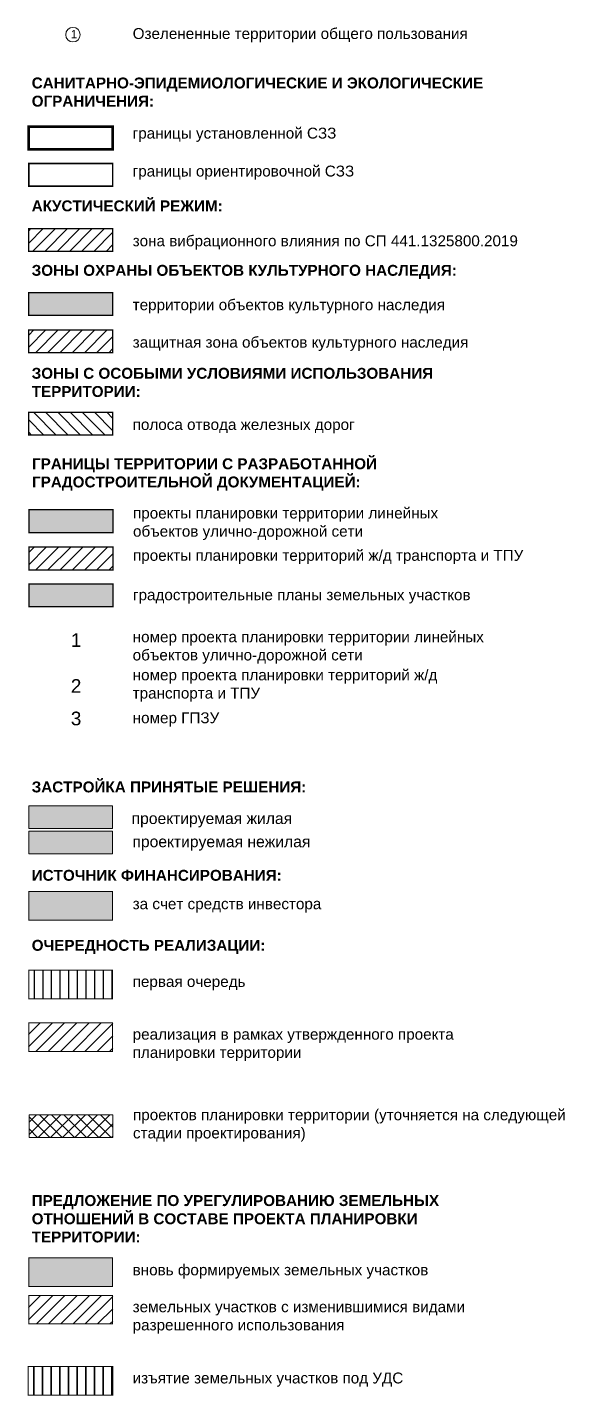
# Model space of a CAD drawing. Extents: x -129681 to -126463, y -103370 to -101447.
# Drawn here: x -127440 to -127242, y -102445 to -101944 of the extents above; entities that cross this region are included whole.
import ezdxf

# ---------------------------------------------------------------- set-up
doc = ezdxf.new("R2010")
doc.units = 0
doc.header["$MEASUREMENT"] = 0
doc.linetypes.add('DASHED', pattern=[6, 4, -2])
for name, color, linetype in [('1 очередь', 7, 'Continuous'), ('инвестор', 7, 'Continuous'), ('ППТ_в разработке', 30, 'Continuous'), ('ППТЛО_ИНЖ', 12, 'Continuous')]:
    doc.layers.add(name, color=color, linetype=linetype)
for name, color, linetype, lineweight in [('_Нумерация_объект', 7, 'Continuous', 30), ('_Усл обозначения_текст', 7, 'Continuous', 0), ('ЗАСТР_Сущ_Л', 7, 'Continuous', 30), ('ЗИО_измен_ВРИ', 14, 'Continuous', 30), ('ТЕКСТ_условные', 7, 'Continuous', 13)]:
    doc.layers.add(name, color=color, linetype=linetype, lineweight=lineweight)
doc.layers.add('ЗАСТР_Сущ_Ш', color=253, linetype='Continuous', lineweight=9, true_color=0xaaa096)
doc.layers.add('ЗИО_вновь_формируемые', color=41, linetype='Continuous', lineweight=15, true_color=0xffe085)
for name, color, linetype, true_color in [('Многоквартирная', 41, 'Continuous', 0xf9e79f), ('ПК', 254, 'Continuous', 0xedfed0), ('Учебно-воспитательные', 254, 'Continuous', 0xcde1b7)]:
    doc.layers.add(name, color=color, linetype=linetype, true_color=true_color)
doc.styles.add('PLANSHET', font='arial.ttf', dxfattribs={"height": 4})
doc.styles.get("Standard").update_dxf_attribs({"font": 'arial.ttf'})

msp = doc.modelspace()

# ---------------------------------------------------------------- hatches: boundary and pattern name
at = {"layer": '1 очередь', "true_color": 0x991b1e}
h = msp.add_hatch(dxfattribs=at)
h.set_pattern_fill('ANSI31', color=244, angle=45)
h.set_pattern_definition([(90, (-138213.047, -121761.749), (-3.175, 0), [])])
h.paths.add_polyline_path([(-127439.29, -102289.43), (-127408.35, -102289.43), (-127408.35, -102299.94), (-127439.27, -102299.94)])
at = {"layer": '1 очередь'}
h = msp.add_hatch(dxfattribs=at)
h.set_pattern_fill('ANSI31', color=256)
h.set_pattern_definition([(45, (-138213.047, -121761.749), (-2.24506403, 2.24506403), [])])
h.paths.add_polyline_path([(-127439.29, -102308.76), (-127408.35, -102308.76), (-127408.35, -102319.26), (-127439.27, -102319.26)])
at = {"layer": 'ЗАСТР_Сущ_Ш'}
h = msp.add_hatch(dxfattribs=at)
h.set_pattern_fill('ANSI37', color=4)
h.set_pattern_definition([(45, (-126587.1658, -104241.2716), (-2.245064, 2.245064), []), (135, (-126587.1658, -104241.2716), (-2.245064, -2.245064), [])])
h.paths.add_polyline_path([(-127439.05, -102350.84), (-127408.24, -102350.84), (-127408.24, -102342.49), (-127439.05, -102342.49)])
at = {"layer": 'ЗИО_вновь_формируемые'}
h = msp.add_hatch(color=256, dxfattribs=at)
h.dxf.hatch_style = 1
h.paths.add_polyline_path([(-127408.37, -102405.41), (-127439.17, -102405.41), (-127439.17, -102394.9), (-127408.37, -102394.9)])
at = {"layer": 'ЗИО_измен_ВРИ'}
h = msp.add_hatch(dxfattribs=at)
h.set_pattern_fill('ANSI31', color=256)
h.set_pattern_definition([(45, (-126040.119, -104085.221), (-2.245064, 2.245064), [])])
h.paths.add_polyline_path([(-127439.29, -102408.7), (-127408.35, -102408.7), (-127408.35, -102419.2), (-127439.28, -102419.2)])
at = {"layer": 'инвестор', "true_color": 0xddb3d4}
h = msp.add_hatch(color=254, dxfattribs=at)
h.dxf.hatch_style = 1
h.paths.add_polyline_path([(-127439.17, -102260.66), (-127408.36, -102260.66), (-127408.36, -102271.16), (-127439.17, -102271.16)])
at = {"layer": 'Многоквартирная', "true_color": 0x832122}
h = msp.add_hatch(color=246, dxfattribs=at)
h.dxf.hatch_style = 1
h.paths.add_polyline_path([(-127408.36, -102229.2), (-127439.17, -102229.2), (-127439.17, -102237.55), (-127408.36, -102237.55)])
at = {"layer": 'ПК', "lineweight": 35}
h = msp.add_hatch(dxfattribs=at)
h.set_pattern_fill('ANSI31', color=2, angle=45)
h.set_pattern_definition([(90, (-126294.2943, -104056.8872), (-3.175, 0), [])])
h.paths.add_polyline_path([(-127439.28, -102434.78), (-127408.32, -102434.78), (-127408.32, -102445.29), (-127439.27, -102445.29)])
at = {"layer": 'ППТ_в разработке', "lineweight": 30, "transparency": 33554559}
h = msp.add_hatch(color=170, dxfattribs=at)
h.dxf.hatch_style = 1
h.paths.add_polyline_path([(-127439.05, -102128.98), (-127408.24, -102128.98), (-127408.24, -102120.63), (-127439.05, -102120.63)])
at = {"layer": 'ППТЛО_ИНЖ', "transparency": 33554559}
h = msp.add_hatch(color=140, dxfattribs=at)
h.dxf.hatch_style = 1
h.paths.add_polyline_path([(-127439.05, -102156.16), (-127408.24, -102156.16), (-127408.24, -102147.8), (-127439.05, -102147.8)])
at = {"layer": 'ТЕКСТ_условные', "true_color": 0x000000}
h = msp.add_hatch(dxfattribs=at)
h.set_pattern_fill('ANSI31', color=18)
h.set_pattern_definition([(45, (-127747.2745, -102223.1943), (-2.245064, 2.245064), [])])
h.paths.add_polyline_path([(-127408.36, -102025.89), (-127408.36, -102017.54), (-127439.17, -102017.54), (-127439.17, -102025.89)])
at = {"layer": 'ТЕКСТ_условные', "transparency": 33554559}
h = msp.add_hatch(color=2, dxfattribs=at)
h.dxf.hatch_style = 1
h.paths.add_polyline_path([(-127439.17, -102049.34), (-127408.36, -102049.34), (-127408.36, -102040.98), (-127439.17, -102040.98)])
at = {"layer": 'ТЕКСТ_условные'}
h = msp.add_hatch(dxfattribs=at)
h.set_pattern_fill('ANSI31', color=4)
h.set_pattern_definition([(45, (-127747.2745, -102171.5763), (-2.245064, 2.245064), [])])
h.paths.add_polyline_path([(-127439.17, -102063.07), (-127408.36, -102063.07), (-127408.36, -102054.71), (-127439.17, -102054.71)])
h = msp.add_hatch(dxfattribs=at)
h.set_pattern_fill('ANSI31', color=32, angle=90)
h.set_pattern_definition([(135, (-138213.047, -121752.3833), (-2.24506403, -2.24506403), [])])
h.paths.add_polyline_path([(-127439.17, -102093.24), (-127408.36, -102093.24), (-127408.36, -102084.89), (-127439.17, -102084.89)])
h = msp.add_hatch(dxfattribs=at)
h.set_pattern_fill('ANSI31', color=214)
h.set_pattern_definition([(45, (-127747.1507, -102251.176), (-2.245064, 2.245064), [])])
h.paths.add_polyline_path([(-127439.05, -102142.67), (-127408.24, -102142.67), (-127408.24, -102134.31), (-127439.05, -102134.31)])
at = {"layer": 'Учебно-воспитательные', "true_color": 0xe3bb35}
h = msp.add_hatch(color=43, dxfattribs=at)
h.dxf.hatch_style = 1
h.paths.add_polyline_path([(-127408.36, -102238.43), (-127439.17, -102238.43), (-127439.17, -102246.79), (-127408.36, -102246.79)])

# ---------------------------------------------------------------- linework, layer by layer
at = {"layer": '_Нумерация_объект', "lineweight": 0}
msp.add_circle((-127422.93, -101946.42), 2.66, dxfattribs=at)
at = {"layer": '_Усл обозначения_текст', "const_width": 0.372}
for points in [[(-127439.17, -102260.66), (-127408.36, -102260.66), (-127408.36, -102271.16), (-127439.17, -102271.16)], [(-127439.14, -102289.43), (-127408.37, -102289.43), (-127408.37, -102299.94), (-127439.14, -102299.94)], [(-127439.14, -102308.76), (-127408.37, -102308.76), (-127408.37, -102319.26), (-127439.14, -102319.26)], [(-127439.17, -102394.9), (-127408.37, -102394.9), (-127408.37, -102405.41), (-127439.17, -102405.41)], [(-127439.14, -102408.7), (-127408.37, -102408.7), (-127408.37, -102419.2), (-127439.14, -102419.2)], [(-127439.33, -102434.78), (-127408.34, -102434.78), (-127408.34, -102445.29), (-127439.33, -102445.29)]]:
    msp.add_lwpolyline(points, close=True, dxfattribs=at)
at = {"layer": 'ЗАСТР_Сущ_Л', "color": 4, "lineweight": 0}
msp.add_lwpolyline([(-127439.05, -102350.84), (-127408.24, -102350.84), (-127408.24, -102342.49), (-127439.05, -102342.49)], close=True, dxfattribs=at)
at = {"layer": 'ППТЛО_ИНЖ', "color": 140, "lineweight": 0, "const_width": 0.5}
msp.add_lwpolyline([(-127439.05, -102156.16), (-127408.24, -102156.16), (-127408.24, -102147.8), (-127439.05, -102147.8)], close=True, dxfattribs=at)
at = {"layer": 'ТЕКСТ_условные', "color": 5, "lineweight": 60, "const_width": 1}
msp.add_lwpolyline([(-127439.17, -101988.46), (-127408.36, -101988.46), (-127408.36, -101980.11), (-127439.17, -101980.11)], close=True, dxfattribs=at)
at = {"layer": 'ТЕКСТ_условные', "linetype": 'DASHED', "const_width": 0.588}
msp.add_lwpolyline([(-127439.17, -102001.96), (-127408.36, -102001.96), (-127408.36, -101993.61), (-127439.17, -101993.61)], close=True, dxfattribs=at)
at = {"layer": 'ТЕКСТ_условные', "color": 18, "linetype": 'ByBlock', "lineweight": 50, "ltscale": 0.15, "true_color": 0x000000, "const_width": 0.5, "flags": 128}
msp.add_lwpolyline([(-127439.17, -102025.89), (-127408.36, -102025.89), (-127408.36, -102017.54), (-127439.17, -102017.54)], close=True, dxfattribs=at)
at = {"layer": 'ТЕКСТ_условные', "color": 2, "lineweight": 60, "const_width": 0.5}
msp.add_lwpolyline([(-127439.17, -102049.34), (-127408.36, -102049.34), (-127408.36, -102040.98), (-127439.17, -102040.98)], close=True, dxfattribs=at)
at = {"layer": 'ТЕКСТ_условные', "color": 4, "lineweight": 50, "const_width": 0.5}
msp.add_lwpolyline([(-127439.17, -102063.07), (-127408.36, -102063.07), (-127408.36, -102054.71), (-127439.17, -102054.71)], close=True, dxfattribs=at)
at = {"layer": 'ТЕКСТ_условные', "color": 32, "lineweight": 50, "const_width": 0.5}
msp.add_lwpolyline([(-127439.17, -102093.24), (-127408.36, -102093.24), (-127408.36, -102084.89), (-127439.17, -102084.89)], close=True, dxfattribs=at)
at = {"layer": 'ТЕКСТ_условные', "color": 170, "lineweight": 60, "const_width": 0.5}
msp.add_lwpolyline([(-127439.05, -102128.98), (-127408.24, -102128.98), (-127408.24, -102120.63), (-127439.05, -102120.63)], close=True, dxfattribs=at)
at = {"layer": 'ТЕКСТ_условные', "color": 214, "lineweight": 50, "const_width": 0.5}
msp.add_lwpolyline([(-127439.05, -102142.67), (-127408.24, -102142.67), (-127408.24, -102134.31), (-127439.05, -102134.31)], close=True, dxfattribs=at)
at = {"layer": 'ТЕКСТ_условные'}
for points in [[(-127439.17, -102229.2), (-127408.36, -102229.2), (-127408.36, -102237.55), (-127439.17, -102237.55)], [(-127439.17, -102238.43), (-127408.36, -102238.43), (-127408.36, -102246.79), (-127439.17, -102246.79)]]:
    msp.add_lwpolyline(points, close=True, dxfattribs=at)

# ---------------------------------------------------------------- texts
at = {"char_height": 4, "attachment_point": 1}
for s, width, insert in [('Озелененные территории общего пользования', 133.5426, (-127401.01, -101944)), ('{\\fArial|b1|i0|c204|p34;\\H1.00001x;\\C7;САНИТАРНО-ЭПИДЕМИОЛОГИЧЕСКИЕ И ЭКОЛОГИЧЕСКИЕ ОГРАНИЧЕНИЯ\\H0.99999x;\\C256;:}', 171.0764, (-127438.07, -101962.13)), ('границы установленной СЗЗ', 82.1419, (-127401.01, -101980.52)), ('границы ориентировочной СЗЗ', 82.1419, (-127401.01, -101994.43)), ('{\\fArial|b1|i0|c204|p34;\\H1.00001x;\\C7;АКУСТИЧЕСКИЙ РЕЖИМ\\H0.99999x;\\C256;:}', 171.0764, (-127438.07, -102007.2)), ('зона вибрационного влияния по СП 441.1325800.2019', 147.794, (-127401.01, -102020.01)), ('{\\fArial|b1|i0|c204|p34;\\H1.00001x;\\C7;ЗОНЫ ОХРАНЫ ОБЪЕКТОВ КУЛЬТУРНОГО НАСЛЕДИЯ:}', 171.0764, (-127438.07, -102030.84)), ('территории объектов культурного наследия', 138.1248, (-127401.01, -102043.45)), ('защитная зона объектов культурного наследия', 138.1248, (-127401.01, -102057.18)), ('{\\fArial|b1|i0|c204|p34;\\H1.00001x;\\C7;ЗОНЫ С ОСОБЫМИ УСЛОВИЯМИ ИСПОЛЬЗОВАНИЯ ТЕРРИТОРИИ:}', 171.0764, (-127438.07, -102068.59)), ('полоса отвода железных дорог', 138.1248, (-127401.01, -102087.36)), ('{\\fArial|b1|i0|c204|p34;\\H1.00001x;\\C7;ГРАНИЦЫ ТЕРРИТОРИИ С РАЗРАБОТАННОЙ ГРАДОСТРОИТЕЛЬНОЙ ДОКУМЕНТАЦИЕЙ\\H0.99999x;\\C256;:}', 171.0764, (-127437.95, -102101.77)), ('{\\H1.00001x;\\C7;проекты планировки территории линейных объектов улично-дорожной сети}', 133.5426, (-127400.89, -102119.83)), ('{\\H1.00001x;\\C7;проекты планировки территорий ж/д транспорта и ТПУ}', 147.1513, (-127400.89, -102135.34)), ('{\\H1.00001x;\\C7;градостроительные планы земельных участков}', 133.5426, (-127400.89, -102149.8)), ('номер проекта планировки территории линейных объектов улично-дорожной сети', 133.5426, (-127401.01, -102165.21)), ('номер проекта планировки территорий ж/д транспорта и ТПУ', 133.5426, (-127401.01, -102179.18)), ('номер ГПЗУ', 133.5426, (-127401.01, -102194.91)), ('{\\fArial|b1|i0|c204|p34;ЗАСТРОЙКА ПРИНЯТЫЕ РЕШЕНИЯ:}', 171.0764, (-127438.07, -102220.27)), ('{\\fArial|b1|i0|c204|p34;\\C7;ИСТОЧНИК ФИНАНСИРОВАНИЯ\\C256;:}', 171.0764, (-127438.07, -102252.68)), ('за счет средств инвестора', 171.0764, (-127401.01, -102263.11)), ('{\\fArial|b1|i0|c204|p34;\\C7;ОЧЕРЕДНОСТЬ РЕАЛИЗАЦИИ\\C256;:}', 171.0764, (-127438.07, -102278.35)), ('первая очередь', 129.6656, (-127401.01, -102291.61)), ('реализация в рамках утвержденного проекта планировки территории', 129.6656, (-127401.01, -102310.94)), ('проектов планировки территории (уточняется на следующей стадии проектирования)', 171.0764, (-127400.89, -102340.48)), ('{\\fArial|b1|i0|c204|p34;\\C7;ПРЕДЛОЖЕНИЕ ПО УРЕГУЛИРОВАНИЮ ЗЕМЕЛЬНЫХ \\PОТНОШЕНИЙ В СОСТАВЕ ПРОЕКТА ПЛАНИРОВКИ ТЕРРИТОРИИ\\C256;:}', 171.0764, (-127438.08, -102371.95)), ('вновь формируемых земельных участков', 171.0764, (-127401.02, -102397.35)), ('земельных участков с изменившимися видами разрешенного использования', 129.6656, (-127401.02, -102410.88)), ('изъятие земельных участков под УДС', 171.0764, (-127401.02, -102437))]:
    msp.add_mtext_dynamic_manual_height_columns(s, width=width, gutter_width=12.5, heights=[0], dxfattribs=dict(at, insert=insert))
at = {"layer": '_Нумерация_объект', "attachment_point": 1}
for s, insert, char_height in [('1', (-127423.72, -101944.73), 3), ('3', (-127423.72, -102194.66), 5)]:
    msp.add_mtext_dynamic_manual_height_columns(s, width=4.3466, gutter_width=12.5, heights=[0], dxfattribs=dict(at, insert=insert, char_height=char_height))
at = {"layer": '_Нумерация_объект', "color": 5, "insert": (-127423.72, -102165.94), "char_height": 5, "attachment_point": 1}
msp.add_mtext_dynamic_manual_height_columns('1', width=4.3466, gutter_width=12.5, heights=[0], dxfattribs=at)
at = {"layer": '_Нумерация_объект', "color": 214, "insert": (-127423.72, -102182.75), "char_height": 5, "attachment_point": 1}
msp.add_mtext_dynamic_manual_height_columns('2', width=4.3466, gutter_width=12.5, heights=[0], dxfattribs=at)
at = {"layer": 'ТЕКСТ_условные', "color": 7, "transparency": 33554687, "style": 'PLANSHET'}
for s, p in [('проектируемая жилая ', (-127401.4, -102235.86)), ('проектируемая нежилая', (-127401.1, -102244.36))]:
    msp.add_text(s, height=4.116, dxfattribs=at).set_placement(p)

doc.saveas('drawing.dxf')
